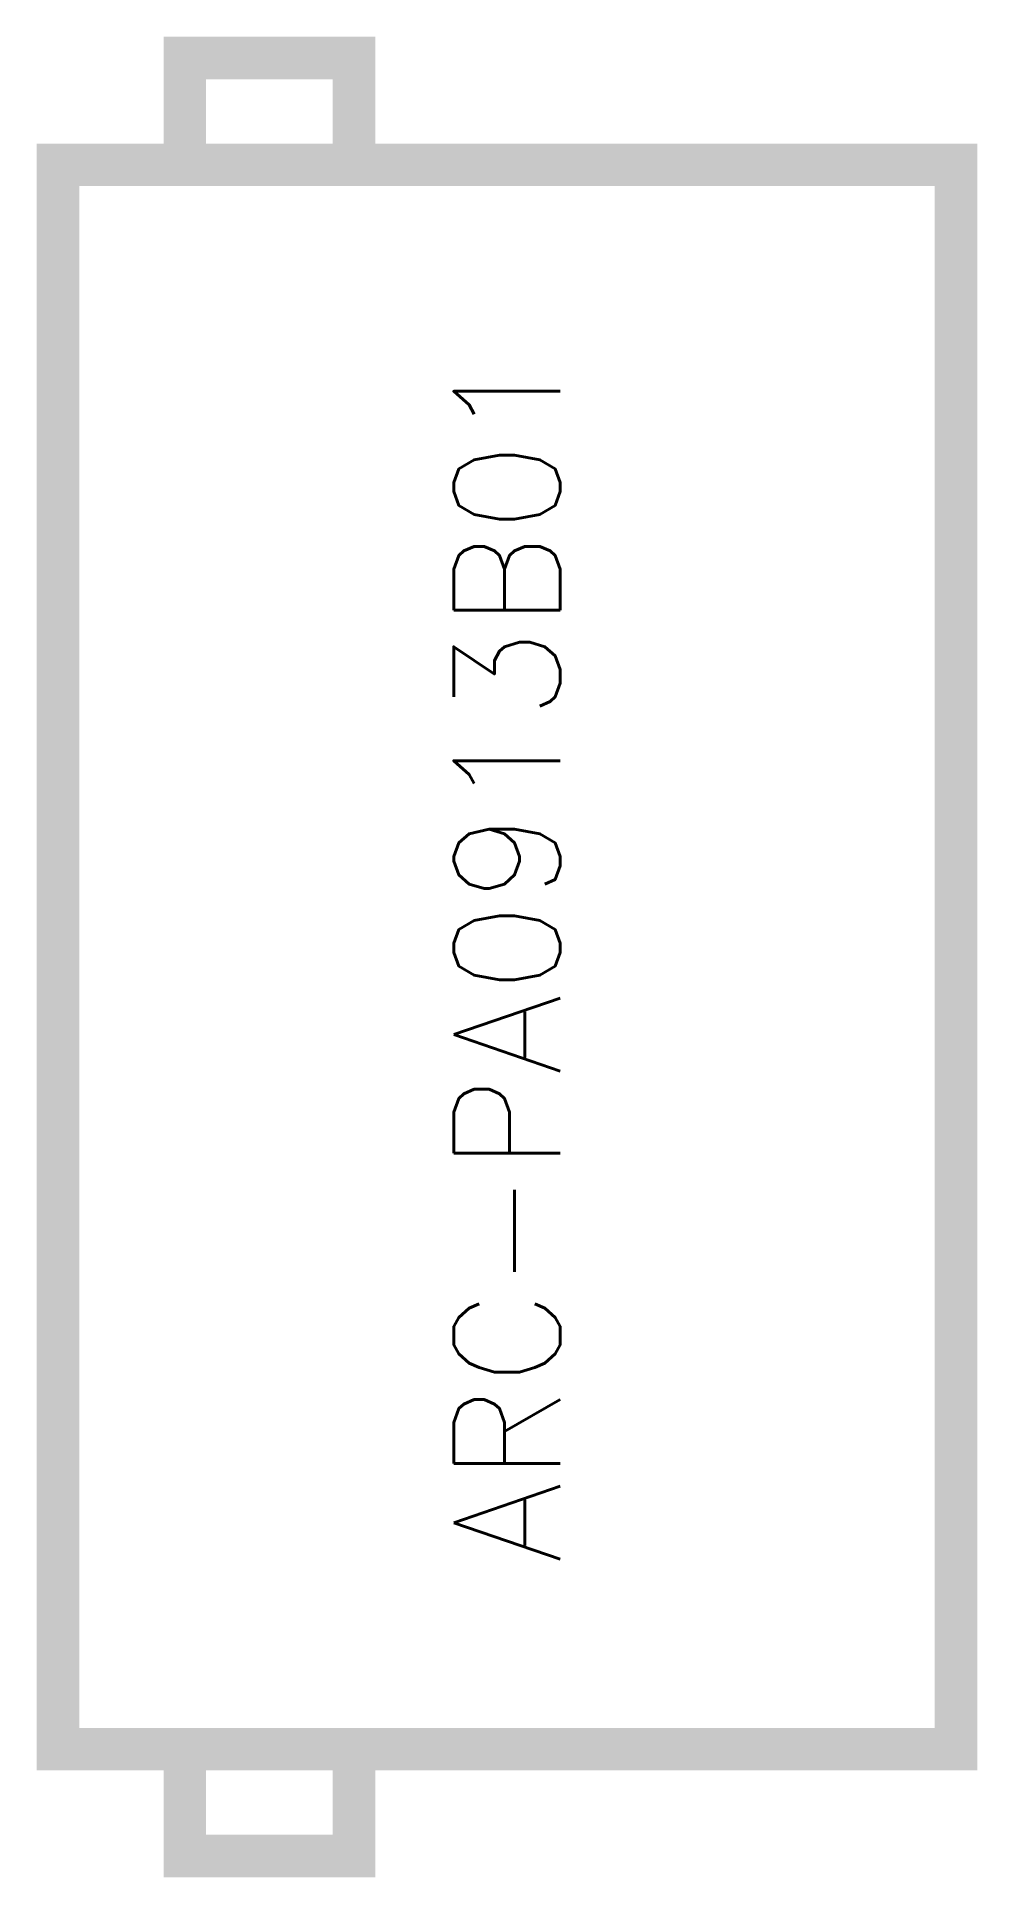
# Model space of a CAD drawing. Header units: inches. Extents: x -10.6 to 10.6, y -20.7 to 20.7.
import ezdxf

# ---------------------------------------------------------------- set-up
doc = ezdxf.new("R2010")
doc.units = ezdxf.units.IN
doc.header["$LTSCALE"] = 48
doc.header["$MEASUREMENT"] = 0
doc.styles.add('WSNotes', font='complex.shx', dxfattribs={"height": 18})

msp = doc.modelspace()

# ---------------------------------------------------------------- wipeouts: each hides what was drawn before it
at = {"linetype": 'Continuous'}
msp.add_wipeout([(-3.449, 20.249), (-7.262, 20.249), (-7.262, 17.841), (-10.119, 17.841), (-10.119, -17.841), (-7.262, -17.841), (-7.262, -20.249), (-3.449, -20.249), (-3.449, -17.841), (0, -17.841), (10.119, -17.841), (10.119, 17.841), (0, 17.841), (-3.449, 17.841)], dxfattribs=at)

# ---------------------------------------------------------------- next in the draw order: linework, layer by layer
at = {"linetype": 'Continuous', "const_width": 0.956}
for points in [[(-7.262, 17.841), (-7.262, 20.249), (-3.449, 20.249), (-3.449, 17.841)], [(-7.262, -17.841), (-7.262, -20.249), (-3.449, -20.249), (-3.449, -17.841)]]:
    msp.add_lwpolyline(points, dxfattribs=at)
msp.add_lwpolyline([(-10.119, 17.841), (-10.119, -17.841), (0, -17.841), (10.119, -17.841), (10.119, 17.841), (0, 17.841)], close=True, dxfattribs=at)

# ---------------------------------------------------------------- next in the draw order: texts
at = {"insert": (0, 0), "char_height": 2.61577, "width": 0.02022, "attachment_point": 5, "rotation": 90, "style": 'WSNotes'}
msp.add_mtext('{\\Fromans|c0;\\H0.91667x;ARC-PA0913B01\\~}', dxfattribs=at)

doc.saveas('drawing.dxf')
